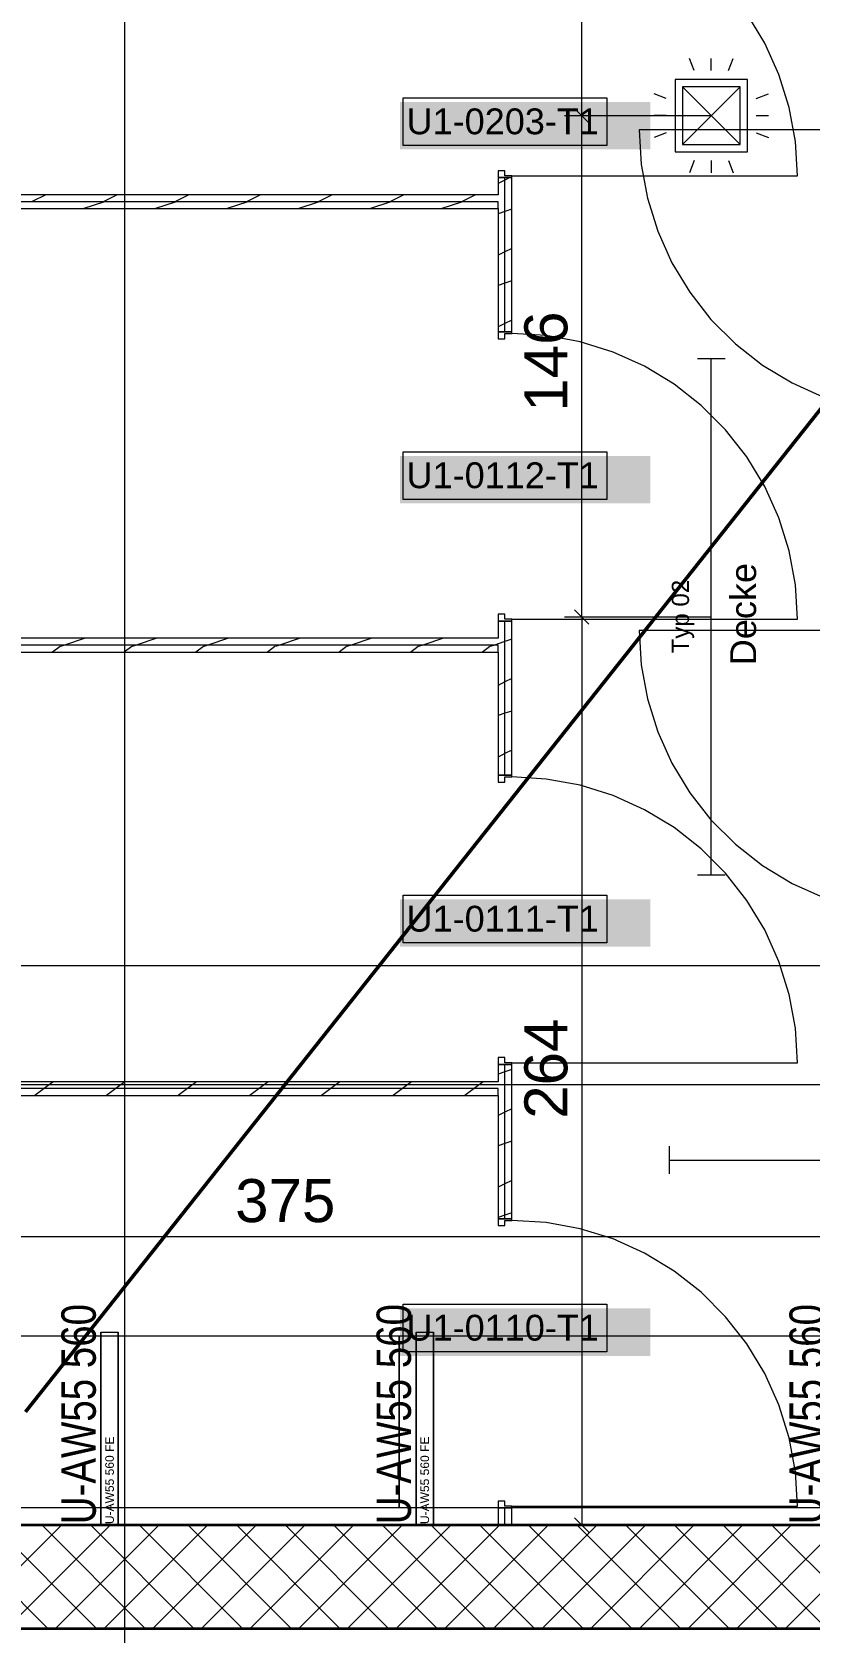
# Model space of a CAD drawing. Extents: x -1132 to 613, y -179 to 712.
# Drawn here: x -318.2 to -273, y 292.6 to 385.6 of the extents above; entities that cross this region are included whole.
import ezdxf
from ezdxf.lldxf.tags import DXFTag

# ---------------------------------------------------------------- set-up
doc = ezdxf.new("R2010")
doc.units = 0
doc.layers.get('0').update_dxf_attribs({"lineweight": 13})
for name, color, linetype, lineweight in [('A-DOOR-____-IDEN', 7, 'Continuous', 5), ('A-DOOR-FRAM-MCUT', 7, 'Continuous', 9), ('A-DOOR-OPNG-OTLN', 7, 'Continuous', 9), ('A-FLOR-____-OVHD', 7, 'Strichpunkt - Fein', 9), ('A-WALL-____-MCUT', 7, 'Continuous', 35), ('A-WALL-____-PATT', 7, 'Continuous', 35), ('A-WALL-FNSH-MCUT', 7, 'Continuous', 35), ('S-GRID-____-OTLN', 7, 'Continuous', 5)]:
    doc.layers.add(name, color=color, linetype=linetype, lineweight=lineweight)
for name, color, linetype, lineweight, true_color in [('EL01_VVV_Mass', 7, 'Continuous', 13, 0xb2b200), ('EL01_WAN_Leuchten', 7, 'Continuous', 13, 0x0080ff), ('EL01_WAN_Leuchtentyp', 7, 'Continuous', 13, 0x0099ff), ('EL01_WAN_Licht', 7, 'Continuous', 13, 0x0080ff), ('EL01_WAN_Trassen', 40, 'Continuous', 13, 0xffbf00), ('EL01_WAN_Trassen Befestigung', 7, 'Continuous', 13, 0xb2b200), ('X_Geometrie', 3, 'Continuous', 50, 0x00ff00)]:
    doc.layers.add(name, color=color, linetype=linetype, lineweight=lineweight, true_color=true_color)
doc.styles.get("Standard").update_dxf_attribs({"font": 'arial.ttf'})
tags = doc.linetypes.add('_Rasterlinie_', pattern=[0.375, 0.2, -0.05, 0.075, -0.05]).pattern_tags.tags
tags[10:11] = [DXFTag(74, 4), DXFTag(75, 0), DXFTag(340, '0'), DXFTag(46, 1.0), DXFTag(50, 0.0), DXFTag(44, 0.0), DXFTag(45, 0.0)]
tags[8:9] = [DXFTag(74, 4), DXFTag(75, 0), DXFTag(340, '0'), DXFTag(46, 1.0), DXFTag(50, 0.0), DXFTag(44, 0.0), DXFTag(45, 0.0)]
tags[6:7] = [DXFTag(74, 4), DXFTag(75, 0), DXFTag(340, '0'), DXFTag(46, 1.0), DXFTag(50, 0.0), DXFTag(44, 0.0), DXFTag(45, 0.0)]
tags[4:5] = [DXFTag(74, 4), DXFTag(75, 0), DXFTag(340, '0'), DXFTag(46, 1.0), DXFTag(50, 0.0), DXFTag(44, 0.0), DXFTag(45, 0.0)]
tags = doc.linetypes.add('Strichpunkt - Fein', pattern=[0.2, 0.1, -0.05, 0, -0.05]).pattern_tags.tags
tags[10:11] = [DXFTag(74, 4), DXFTag(75, 0), DXFTag(340, '0'), DXFTag(46, 1.0), DXFTag(50, 0.0), DXFTag(44, 0.0), DXFTag(45, 0.0)]
tags[8:9] = [DXFTag(74, 4), DXFTag(75, 0), DXFTag(340, '0'), DXFTag(46, 1.0), DXFTag(50, 0.0), DXFTag(44, 0.0), DXFTag(45, 0.0)]
tags[6:7] = [DXFTag(74, 4), DXFTag(75, 0), DXFTag(340, '0'), DXFTag(46, 1.0), DXFTag(50, 0.0), DXFTag(44, 0.0), DXFTag(45, 0.0)]
tags[4:5] = [DXFTag(74, 4), DXFTag(75, 0), DXFTag(340, '0'), DXFTag(46, 1.0), DXFTag(50, 0.0), DXFTag(44, 0.0), DXFTag(45, 0.0)]

# ---------------------------------------------------------------- blocks, each defined once
blk = doc.blocks.new('Referenz-A0UNPDE96I', base_point=(-1115.886, -117.372))
at = {"layer": 'A-DOOR-____-IDEN', "color": 0, "linetype": 'Continuous', "ltscale": 0.13}
for p, q in [((-296.636, 381.795), (-284.796, 381.795)), ((-296.636, 379.015), (-296.636, 381.795)), ((-284.796, 381.795), (-284.796, 379.015)), ((-284.796, 379.015), (-296.636, 379.015)), ((-296.636, 361.235), (-284.796, 361.235)), ((-296.636, 358.455), (-296.636, 361.235)), ((-284.796, 361.235), (-284.796, 358.455)), ((-284.796, 358.455), (-296.636, 358.455)), ((-296.636, 335.475), (-284.796, 335.475)), ((-296.636, 332.695), (-296.636, 335.475)), ((-284.796, 335.475), (-284.796, 332.695)), ((-284.796, 332.695), (-296.636, 332.695)), ((-296.636, 311.715), (-284.796, 311.715)), ((-296.636, 308.935), (-296.636, 311.715)), ((-284.796, 311.715), (-284.796, 308.935)), ((-284.796, 308.935), (-296.636, 308.935))]:
    blk.add_line(p, q, dxfattribs=at)
at = {"layer": 'A-DOOR-____-IDEN', "color": 7, "linetype": 'Continuous', "ltscale": 0.13, "true_color": 0xffffff}
for points in [[(-296.811, 378.792), (-282.272, 378.792), (-296.811, 381.551)], [(-282.272, 378.792), (-296.811, 381.551), (-282.272, 381.551)], [(-296.811, 358.232), (-282.272, 358.232), (-296.811, 360.991)], [(-282.272, 358.232), (-296.811, 360.991), (-282.272, 360.991)], [(-296.811, 332.472), (-282.272, 332.472), (-296.811, 335.231)], [(-282.272, 332.472), (-296.811, 335.231), (-282.272, 335.231)], [(-296.811, 308.712), (-282.272, 308.712), (-296.811, 311.471)], [(-282.272, 308.712), (-296.811, 311.471), (-282.272, 311.471)]]:
    blk.add_solid(points, dxfattribs=at)
at = {"layer": 'A-DOOR-FRAM-MCUT', "color": 0, "linetype": 'Continuous', "ltscale": 0.13}
for p, q in [((-290.715, 377.558), (-291.115, 377.558)), ((-291.115, 377.558), (-291.115, 377.158)), ((-291.115, 377.158), (-290.315, 377.158)), ((-290.715, 377.258), (-290.715, 377.558)), ((-290.315, 377.258), (-290.715, 377.258)), ((-290.315, 377.158), (-290.315, 377.258)), ((-290.315, 368.198), (-291.115, 368.198)), ((-291.115, 368.198), (-291.115, 367.798)), ((-291.115, 367.798), (-290.715, 367.798)), ((-290.715, 367.798), (-290.715, 368.098)), ((-290.715, 368.098), (-290.315, 368.098)), ((-290.315, 368.098), (-290.315, 368.198)), ((-290.715, 351.798), (-291.115, 351.798)), ((-291.115, 351.798), (-291.115, 351.398)), ((-290.715, 351.498), (-290.715, 351.798)), ((-291.115, 351.398), (-290.315, 351.398)), ((-290.315, 351.498), (-290.715, 351.498)), ((-290.315, 351.398), (-290.315, 351.498)), ((-290.315, 342.438), (-291.115, 342.438)), ((-291.115, 342.438), (-291.115, 342.038)), ((-290.715, 342.038), (-290.715, 342.338)), ((-290.715, 342.338), (-290.315, 342.338)), ((-290.315, 342.338), (-290.315, 342.438)), ((-291.115, 342.038), (-290.715, 342.038)), ((-290.715, 326.038), (-291.115, 326.038)), ((-291.115, 326.038), (-291.115, 325.638)), ((-291.115, 325.638), (-290.315, 325.638)), ((-290.715, 325.738), (-290.715, 326.038)), ((-290.315, 325.738), (-290.715, 325.738)), ((-290.315, 325.638), (-290.315, 325.738)), ((-290.315, 316.678), (-291.115, 316.678)), ((-291.115, 316.678), (-291.115, 316.278)), ((-291.115, 316.278), (-290.715, 316.278)), ((-290.715, 316.278), (-290.715, 316.578)), ((-290.715, 316.578), (-290.315, 316.578)), ((-290.315, 316.578), (-290.315, 316.678)), ((-290.715, 300.278), (-291.115, 300.278)), ((-291.115, 300.278), (-291.115, 299.878)), ((-291.115, 299.878), (-290.315, 299.878)), ((-290.715, 299.978), (-290.715, 300.278)), ((-290.315, 299.978), (-290.715, 299.978)), ((-290.315, 299.878), (-290.315, 299.978))]:
    blk.add_line(p, q, dxfattribs=at)
at = {"layer": 'A-DOOR-OPNG-OTLN', "color": 0, "linetype": 'Continuous', "ltscale": 0.13}
for p, q in [((-275.616, 384.973), (-276.653, 386.688)), ((-274.793, 383.145), (-275.616, 384.973)), ((-274.197, 381.231), (-274.793, 383.145)), ((-273.836, 379.259), (-274.197, 381.231)), ((-266.315, 379.928), (-282.915, 379.928)), ((-282.915, 379.928), (-282.794, 377.927)), ((-273.715, 377.258), (-273.836, 379.259)), ((-282.794, 377.927), (-282.432, 375.956)), ((-290.315, 377.258), (-273.715, 377.258)), ((-282.432, 375.956), (-281.836, 374.042)), ((-281.836, 374.042), (-281.013, 372.214)), ((-281.013, 372.214), (-279.976, 370.498)), ((-279.976, 370.498), (-278.74, 368.92)), ((-278.74, 368.92), (-277.322, 367.503)), ((-288.314, 367.977), (-290.315, 368.098)), ((-286.342, 367.616), (-288.314, 367.977)), ((-284.428, 367.02), (-286.342, 367.616)), ((-277.322, 367.503), (-275.745, 366.267)), ((-282.6, 366.197), (-284.428, 367.02)), ((-280.885, 365.16), (-282.6, 366.197)), ((-275.745, 366.267), (-274.029, 365.23)), ((-279.307, 363.924), (-280.885, 365.16)), ((-274.029, 365.23), (-272.201, 364.407)), ((-277.889, 362.506), (-279.307, 363.924)), ((-276.653, 360.928), (-277.889, 362.506)), ((-275.616, 359.213), (-276.653, 360.928)), ((-274.793, 357.385), (-275.616, 359.213)), ((-274.197, 355.471), (-274.793, 357.385)), ((-273.836, 353.499), (-274.197, 355.471)), ((-273.715, 351.498), (-273.836, 353.499)), ((-290.315, 351.498), (-273.715, 351.498)), ((-266.315, 350.853), (-282.915, 350.853)), ((-282.915, 350.853), (-282.794, 348.852)), ((-282.794, 348.852), (-282.432, 346.881)), ((-282.432, 346.881), (-281.836, 344.967)), ((-281.836, 344.967), (-281.013, 343.139)), ((-288.314, 342.217), (-290.315, 342.338)), ((-281.013, 343.139), (-279.976, 341.423)), ((-286.342, 341.856), (-288.314, 342.217)), ((-284.428, 341.26), (-286.342, 341.856)), ((-279.976, 341.423), (-278.74, 339.845)), ((-282.6, 340.437), (-284.428, 341.26)), ((-280.885, 339.4), (-282.6, 340.437)), ((-278.74, 339.845), (-277.322, 338.428)), ((-279.307, 338.164), (-280.885, 339.4)), ((-277.889, 336.746), (-279.307, 338.164)), ((-277.322, 338.428), (-275.745, 337.192)), ((-276.653, 335.168), (-277.889, 336.746)), ((-275.745, 337.192), (-274.029, 336.155)), ((-274.029, 336.155), (-272.201, 335.332)), ((-275.616, 333.453), (-276.653, 335.168)), ((-274.793, 331.625), (-275.616, 333.453)), ((-274.197, 329.711), (-274.793, 331.625)), ((-273.836, 327.739), (-274.197, 329.711)), ((-273.715, 325.738), (-273.836, 327.739)), ((-290.315, 325.738), (-273.715, 325.738)), ((-288.314, 316.457), (-290.315, 316.578)), ((-286.342, 316.096), (-288.314, 316.457)), ((-284.428, 315.5), (-286.342, 316.096)), ((-282.6, 314.677), (-284.428, 315.5)), ((-280.885, 313.64), (-282.6, 314.677)), ((-279.307, 312.404), (-280.885, 313.64)), ((-277.889, 310.986), (-279.307, 312.404)), ((-276.653, 309.408), (-277.889, 310.986)), ((-275.616, 307.693), (-276.653, 309.408)), ((-274.793, 305.865), (-275.616, 307.693)), ((-274.197, 303.951), (-274.793, 305.865)), ((-273.836, 301.979), (-274.197, 303.951)), ((-273.715, 299.978), (-273.836, 301.979)), ((-290.315, 299.978), (-273.715, 299.978))]:
    blk.add_line(p, q, dxfattribs=at)
at = {"layer": 'A-FLOR-____-OVHD', "color": 0, "linetype": 'Strichpunkt - Fein', "ltscale": 0.13}
blk.add_line((-339.915, 324.478), (-167.115, 324.478), dxfattribs=at)
at = {"layer": 'A-WALL-____-MCUT', "color": 0, "linetype": 'Continuous', "lineweight": 9, "ltscale": 0.13}
for p, q in [((-290.715, 368.198), (-290.715, 377.158)), ((-291.115, 375.758), (-341.115, 375.758)), ((-291.115, 375.358), (-291.115, 375.758)), ((-290.715, 342.438), (-290.715, 351.398)), ((-291.115, 349.998), (-341.115, 349.998)), ((-291.115, 349.598), (-291.115, 349.998)), ((-290.715, 316.678), (-290.715, 325.638)), ((-291.115, 324.238), (-341.115, 324.238)), ((-291.115, 323.838), (-291.115, 324.238)), ((-290.715, 298.878), (-290.715, 299.878))]:
    blk.add_line(p, q, dxfattribs=at)
at = {"layer": 'A-WALL-____-MCUT', "color": 0, "linetype": 'Continuous', "ltscale": 0.35}
for p, q in [((-245.665, 298.878), (-341.115, 298.878)), ((-648.315, 292.878), (-245.665, 292.878))]:
    blk.add_line(p, q, dxfattribs=at)
at = {"layer": 'A-WALL-____-PATT', "color": 0, "linetype": 'Continuous', "lineweight": 9, "ltscale": 0.13}
for p, q in [((-290.715, 377.014), (-291.115, 376.814)), ((-290.425, 377.158), (-290.715, 377.014)), ((-317.415, 376.158), (-318.193, 375.769)), ((-314.062, 375.738), (-315.201, 375.358)), ((-313.25, 376.158), (-314.028, 375.769)), ((-309.897, 375.738), (-311.036, 375.358)), ((-309.085, 376.158), (-309.863, 375.769)), ((-305.731, 375.738), (-306.871, 375.358)), ((-304.92, 376.158), (-305.699, 375.769)), ((-301.566, 375.738), (-302.707, 375.358)), ((-300.755, 376.158), (-301.534, 375.769)), ((-297.401, 375.738), (-298.542, 375.358)), ((-296.59, 376.158), (-297.369, 375.769)), ((-293.236, 375.739), (-294.377, 375.358)), ((-292.425, 376.158), (-293.204, 375.769)), ((-290.715, 375.191), (-291.115, 375.058)), ((-290.315, 375.324), (-290.715, 375.191)), ((-290.315, 373.049), (-290.715, 372.849)), ((-290.715, 372.849), (-291.115, 372.649)), ((-290.315, 371.159), (-290.715, 371.026)), ((-290.715, 371.026), (-291.115, 370.893)), ((-290.715, 368.684), (-291.115, 368.484)), ((-290.315, 368.884), (-290.715, 368.684)), ((-316.581, 349.92), (-317.01, 349.598)), ((-316.316, 349.998), (-316.559, 349.917)), ((-315.116, 350.398), (-316.316, 349.998)), ((-312.416, 349.92), (-312.845, 349.598)), ((-312.151, 349.998), (-312.394, 349.917)), ((-310.951, 350.398), (-312.151, 349.998)), ((-308.25, 349.92), (-308.68, 349.598)), ((-307.986, 349.998), (-308.229, 349.917)), ((-306.786, 350.398), (-307.986, 349.998)), ((-304.085, 349.92), (-304.515, 349.598)), ((-303.822, 349.998), (-304.064, 349.917)), ((-302.622, 350.398), (-303.822, 349.998)), ((-299.92, 349.921), (-300.35, 349.598)), ((-299.657, 349.998), (-299.899, 349.918)), ((-298.457, 350.398), (-299.657, 349.998)), ((-295.754, 349.921), (-296.185, 349.598)), ((-295.492, 349.998), (-295.734, 349.918)), ((-294.292, 350.398), (-295.492, 349.998)), ((-291.589, 349.921), (-292.02, 349.598)), ((-291.328, 349.998), (-291.569, 349.918)), ((-291.115, 350.069), (-291.328, 349.998)), ((-290.715, 350.203), (-291.115, 350.069)), ((-290.315, 350.336), (-290.715, 350.203)), ((-290.715, 347.859), (-291.115, 347.659)), ((-290.315, 348.059), (-290.715, 347.859)), ((-290.715, 346.038), (-291.115, 345.904)), ((-290.315, 346.171), (-290.715, 346.038)), ((-290.715, 343.694), (-291.115, 343.494)), ((-290.315, 343.894), (-290.715, 343.694)), ((-316.97, 324.638), (-317.503, 324.238)), ((-312.805, 324.638), (-313.338, 324.238)), ((-308.64, 324.638), (-309.173, 324.238)), ((-304.475, 324.638), (-305.008, 324.238)), ((-300.31, 324.638), (-300.843, 324.238)), ((-296.145, 324.638), (-296.678, 324.238)), ((-291.98, 324.638), (-292.513, 324.238)), ((-290.715, 325.214), (-291.115, 325.081)), ((-290.315, 325.348), (-290.715, 325.214)), ((-317.503, 324.238), (-318.036, 323.838)), ((-313.338, 324.238), (-313.871, 323.838)), ((-309.173, 324.238), (-309.706, 323.838)), ((-305.008, 324.238), (-305.541, 323.838)), ((-300.843, 324.238), (-301.376, 323.838)), ((-296.678, 324.238), (-297.211, 323.838)), ((-292.513, 324.238), (-293.046, 323.838)), ((-290.715, 322.87), (-291.115, 322.67)), ((-290.315, 323.07), (-290.715, 322.87)), ((-290.715, 321.049), (-291.115, 320.916)), ((-290.315, 321.183), (-290.715, 321.049)), ((-290.715, 318.705), (-291.115, 318.505)), ((-290.315, 318.905), (-290.715, 318.705)), ((-290.715, 316.885), (-291.115, 316.751)), ((-290.315, 317.018), (-290.715, 316.885)), ((-317.282, 292.878), (-323.282, 298.878)), ((-322.497, 292.878), (-316.497, 298.878)), ((-314.454, 292.878), (-320.454, 298.878)), ((-319.669, 292.878), (-313.669, 298.878)), ((-311.625, 292.878), (-317.625, 298.878)), ((-316.841, 292.878), (-310.841, 298.878)), ((-308.797, 292.878), (-314.797, 298.878)), ((-314.012, 292.878), (-308.012, 298.878)), ((-305.969, 292.878), (-311.969, 298.878)), ((-311.184, 292.878), (-305.184, 298.878)), ((-303.14, 292.878), (-309.14, 298.878)), ((-308.355, 292.878), (-302.355, 298.878)), ((-300.312, 292.878), (-306.312, 298.878)), ((-305.527, 292.878), (-299.527, 298.878)), ((-297.483, 292.878), (-303.483, 298.878)), ((-302.698, 292.878), (-296.698, 298.878)), ((-294.655, 292.878), (-300.655, 298.878)), ((-299.87, 292.878), (-293.87, 298.878)), ((-291.827, 292.878), (-297.827, 298.878)), ((-297.042, 292.878), (-291.042, 298.878)), ((-288.998, 292.878), (-294.998, 298.878)), ((-294.213, 292.878), (-288.213, 298.878)), ((-286.17, 292.878), (-292.17, 298.878)), ((-291.385, 292.878), (-285.385, 298.878)), ((-283.341, 292.878), (-289.341, 298.878)), ((-288.556, 292.878), (-282.556, 298.878)), ((-280.513, 292.878), (-286.513, 298.878)), ((-285.728, 292.878), (-279.728, 298.878)), ((-277.684, 292.878), (-283.684, 298.878)), ((-282.899, 292.878), (-276.899, 298.878)), ((-274.856, 292.878), (-280.856, 298.878)), ((-280.071, 292.878), (-274.071, 298.878)), ((-272.028, 292.878), (-278.028, 298.878)), ((-277.243, 292.878), (-271.243, 298.878)), ((-269.199, 292.878), (-275.199, 298.878)), ((-274.414, 292.878), (-268.414, 298.878))]:
    blk.add_line(p, q, dxfattribs=at)
at = {"layer": 'A-WALL-FNSH-MCUT', "color": 0, "linetype": 'Continuous', "lineweight": 9, "ltscale": 0.13}
for p, q in [((-291.115, 377.158), (-291.115, 376.158)), ((-290.315, 377.158), (-291.115, 377.158)), ((-290.315, 368.198), (-290.315, 377.158)), ((-291.115, 376.158), (-341.115, 376.158)), ((-341.115, 375.358), (-291.115, 375.358)), ((-291.115, 375.358), (-291.115, 368.198)), ((-291.115, 368.198), (-290.315, 368.198)), ((-291.115, 351.398), (-291.115, 350.398)), ((-290.315, 351.398), (-291.115, 351.398)), ((-290.315, 342.438), (-290.315, 351.398)), ((-291.115, 350.398), (-341.115, 350.398)), ((-341.115, 349.598), (-291.115, 349.598)), ((-291.115, 349.598), (-291.115, 342.438)), ((-291.115, 342.438), (-290.315, 342.438)), ((-291.115, 325.638), (-291.115, 324.638)), ((-290.315, 325.638), (-291.115, 325.638)), ((-290.315, 316.678), (-290.315, 325.638)), ((-291.115, 324.638), (-341.115, 324.638)), ((-341.115, 323.838), (-291.115, 323.838)), ((-291.115, 323.838), (-291.115, 316.678)), ((-291.115, 316.678), (-290.315, 316.678)), ((-291.115, 299.878), (-291.115, 298.878)), ((-290.315, 299.878), (-291.115, 299.878)), ((-290.315, 298.878), (-290.315, 299.878))]:
    blk.add_line(p, q, dxfattribs=at)
at = {"layer": 'S-GRID-____-OTLN', "color": 0, "linetype": '_Rasterlinie_', "ltscale": 0.13}
for p, q in [((-312.815, -113.603), (-312.815, 631.478)), ((-1107.612, 331.378), (119.376, 331.378))]:
    blk.add_line(p, q, dxfattribs=at)
at = {"layer": 'X_Geometrie', "color": 0, "linetype": 'Continuous', "ltscale": 0.5}
blk.add_line((-318.594, 305.45), (-130.838, 542.131), dxfattribs=at)
at = {"layer": 'A-DOOR-____-IDEN', "color": 0, "linetype": 'Continuous', "ltscale": 0.13, "char_height": 1.5, "attachment_point": 1}
for s, insert in [('{\\fArial;U1-0203-T1}', (-296.436, 381.176)), ('{\\fArial;U1-0112-T1}', (-296.436, 360.616)), ('{\\fArial;U1-0111-T1}', (-296.436, 334.856)), ('{\\fArial;U1-0110-T1}', (-296.436, 311.096))]:
    blk.add_mtext(s, dxfattribs=dict(at, insert=insert))
blk = doc.blocks.new('IfcObject-A0UNPDMN6I', base_point=(-298.179, 298.882))
at = {"layer": 'EL01_WAN_Trassen', "linetype": 'ByBlock', "lineweight": -2, "ltscale": 0.13}
for p, q in [((-295.879, 310.082), (-294.879, 310.082)), ((-295.879, 310.082), (-294.879, 310.082)), ((-295.879, 298.882), (-295.879, 310.082)), ((-295.879, 310.082), (-295.879, 310.082)), ((-295.879, 310.082), (-295.879, 298.882)), ((-294.879, 298.882), (-294.879, 310.082)), ((-294.879, 310.082), (-294.879, 310.082)), ((-294.879, 310.082), (-294.879, 298.882)), ((-295.879, 298.882), (-294.879, 298.882)), ((-295.879, 298.882), (-294.879, 298.882)), ((-295.879, 298.882), (-295.879, 298.882)), ((-294.879, 298.882), (-294.879, 298.882))]:
    blk.add_line(p, q, dxfattribs=at)
at = {"layer": 'EL01_WAN_Trassen', "lineweight": -2, "attachment_point": 1, "rotation": 90}
for s, insert, char_height in [('{\\W0.8;\\fArial;U-AW55 560}', (-298.179, 298.928), 2), ('{\\fArial;U-AW55 560 FE}', (-295.629, 298.937), 0.5)]:
    blk.add_mtext(s, dxfattribs=dict(at, insert=insert, char_height=char_height))
blk = doc.blocks.new('IfcObject-A0UNPDPH6I', base_point=(-274.179, 298.882))
at = {"layer": 'EL01_WAN_Trassen', "linetype": 'ByBlock', "lineweight": -2, "ltscale": 0.13}
for p, q in [((-271.879, 310.082), (-270.879, 310.082)), ((-271.879, 310.082), (-270.879, 310.082)), ((-271.879, 298.882), (-271.879, 310.082)), ((-271.879, 310.082), (-271.879, 310.082)), ((-271.879, 310.082), (-271.879, 298.882)), ((-270.879, 298.882), (-270.879, 310.082)), ((-270.879, 310.082), (-270.879, 310.082)), ((-270.879, 310.082), (-270.879, 298.882)), ((-271.879, 298.882), (-270.879, 298.882)), ((-271.879, 298.882), (-270.879, 298.882)), ((-271.879, 298.882), (-271.879, 298.882)), ((-270.879, 298.882), (-270.879, 298.882))]:
    blk.add_line(p, q, dxfattribs=at)
at = {"layer": 'EL01_WAN_Trassen', "lineweight": -2, "attachment_point": 1, "rotation": 90}
for s, insert, char_height in [('{\\W0.8;\\fArial;U-AW55 560}', (-274.179, 298.928), 2), ('{\\fArial;U-AW55 560 FE}', (-271.629, 298.937), 0.5)]:
    blk.add_mtext(s, dxfattribs=dict(at, insert=insert, char_height=char_height))
blk = doc.blocks.new('IfcObject-A0UNPDRT6I', base_point=(-316.502, 298.882))
at = {"layer": 'EL01_WAN_Trassen', "linetype": 'ByBlock', "lineweight": -2, "ltscale": 0.13}
for p, q in [((-314.202, 310.082), (-313.202, 310.082)), ((-314.202, 310.082), (-313.202, 310.082)), ((-314.202, 298.882), (-314.202, 310.082)), ((-314.202, 310.082), (-314.202, 310.082)), ((-314.202, 310.082), (-314.202, 298.882)), ((-313.202, 298.882), (-313.202, 310.082)), ((-313.202, 310.082), (-313.202, 310.082)), ((-313.202, 310.082), (-313.202, 298.882)), ((-314.202, 298.882), (-313.202, 298.882)), ((-314.202, 298.882), (-313.202, 298.882)), ((-314.202, 298.882), (-314.202, 298.882)), ((-313.202, 298.882), (-313.202, 298.882))]:
    blk.add_line(p, q, dxfattribs=at)
at = {"layer": 'EL01_WAN_Trassen', "lineweight": -2, "attachment_point": 1, "rotation": 90}
for s, insert, char_height in [('{\\W0.8;\\fArial;U-AW55 560}', (-316.502, 298.928), 2), ('{\\fArial;U-AW55 560 FE}', (-313.952, 298.937), 0.5)]:
    blk.add_mtext(s, dxfattribs=dict(at, insert=insert, char_height=char_height))
blk = doc.blocks.new('Kabelkanal-A0UNPDSX6I', base_point=(-296.873, 299.878))
at = {"color": 0, "linetype": 'ByBlock', "lineweight": -2, "ltscale": 0.13}
for p, q in [((-296.873, 299.878), (-296.873, 309.878)), ((-296.873, 309.878), (-236.873, 309.878)), ((-236.873, 309.878), (-236.873, 299.878)), ((-236.873, 299.878), (-296.873, 299.878))]:
    blk.add_line(p, q, dxfattribs=at)
blk = doc.blocks.new('Kabelkanal-A0UNPDTD6I', base_point=(-333.996, 299.878))
at = {"color": 0, "linetype": 'ByBlock', "lineweight": -2, "ltscale": 0.13}
for p, q in [((-333.996, 299.878), (-333.996, 309.878)), ((-333.996, 309.878), (-296.873, 309.878)), ((-296.873, 309.878), (-296.873, 299.878)), ((-296.873, 299.878), (-333.996, 299.878))]:
    blk.add_line(p, q, dxfattribs=at)
blk = doc.blocks.new('LED-Langfeldleuchte 37W-A0UNPDV16I', base_point=(-281.15, 319.283))
at = {"color": 0, "lineweight": -2}
for p, q in [((-281.15, 319.283), (-281.15, 320.883)), ((-251.15, 319.283), (-251.15, 320.883)), ((-281.15, 320.083), (-251.15, 320.083))]:
    blk.add_line(p, q, dxfattribs=at)
blk = doc.blocks.new('Maß-A0UNPEAP6I', base_point=(-289.588, 351.225))
at = {"color": 0, "lineweight": -2}
for p, q in [((-287.254, 380.759), (-278.723, 380.759)), ((-286.668, 381.172), (-285.841, 380.345)), ((-286.254, 351.639), (-286.254, 380.759)), ((-287.254, 351.639), (-278.723, 351.639)), ((-286.668, 352.052), (-285.841, 351.225))]:
    blk.add_line(p, q, dxfattribs=at)
at = {"color": 0, "lineweight": -2, "insert": (-289.588, 363.557), "char_height": 2.5, "attachment_point": 1, "rotation": 90}
blk.add_mtext('{\\fArial;146}', dxfattribs=at)
blk = doc.blocks.new('Maß-A0UNPEBR6I', base_point=(-341.526, 298.878))
at = {"color": 0, "lineweight": -2}
for p, q in [((-266.15, 314.647), (-266.15, 320.083)), ((-341.113, 316.647), (-341.113, 298.878)), ((-340.699, 316.061), (-341.526, 315.233)), ((-341.113, 315.647), (-266.15, 315.647)), ((-265.736, 316.061), (-266.564, 315.233))]:
    blk.add_line(p, q, dxfattribs=at)
at = {"color": 0, "lineweight": -2, "insert": (-306.4, 318.98), "char_height": 2.5, "attachment_point": 1}
blk.add_mtext('{\\fArial;375}', dxfattribs=at)
blk = doc.blocks.new('Bewegungsmelder UP-A0UNPEGF6I', base_point=(-282.045, 377.436))
at = {"color": 0, "lineweight": -2}
for p, q in [((-279.726, 383.373), (-279.998, 384.081)), ((-278.723, 383.373), (-278.723, 384.081)), ((-277.719, 383.373), (-277.447, 384.081)), ((-280.823, 382.859), (-280.823, 378.659)), ((-276.623, 382.859), (-280.823, 382.859)), ((-280.403, 382.439), (-280.403, 379.079)), ((-277.043, 382.439), (-280.403, 382.439)), ((-277.043, 379.079), (-280.403, 382.439)), ((-280.403, 379.079), (-277.043, 382.439)), ((-277.043, 379.079), (-277.043, 382.439)), ((-276.623, 378.659), (-276.623, 382.859)), ((-281.337, 381.763), (-282.045, 382.034)), ((-276.108, 381.763), (-275.4, 382.034)), ((-281.337, 380.759), (-282.045, 380.759)), ((-276.108, 380.759), (-275.4, 380.759)), ((-281.337, 379.755), (-282.045, 379.483)), ((-276.108, 379.755), (-275.4, 379.483)), ((-280.823, 378.659), (-276.623, 378.659)), ((-280.403, 379.079), (-277.043, 379.079)), ((-279.726, 378.144), (-279.998, 377.436)), ((-278.723, 378.144), (-278.723, 377.436)), ((-277.719, 378.144), (-277.447, 377.436))]:
    blk.add_line(p, q, dxfattribs=at)
blk = doc.blocks.new('Maß-A0UNPFMZ6I', base_point=(-289.588, 380.345))
at = {"color": 0, "lineweight": -2}
for p, q in [((-286.668, 410.292), (-285.841, 409.465)), ((-287.254, 409.879), (-278.723, 409.879)), ((-286.254, 380.759), (-286.254, 409.879)), ((-287.254, 380.759), (-278.723, 380.759)), ((-286.668, 381.172), (-285.841, 380.345))]:
    blk.add_line(p, q, dxfattribs=at)
at = {"color": 0, "lineweight": -2, "insert": (-289.588, 392.677), "char_height": 2.5, "attachment_point": 1, "rotation": 90}
blk.add_mtext('{\\fArial;146}', dxfattribs=at)
blk = doc.blocks.new('Maß-A0UNPFVJ6I', base_point=(-341.113, 298.465))
at = {"color": 0, "lineweight": -2}
for p, q in [((-287.254, 351.639), (-278.723, 351.639)), ((-285.841, 351.225), (-286.668, 352.052)), ((-286.254, 351.639), (-286.254, 298.878)), ((-285.254, 298.878), (-341.113, 298.878)), ((-285.841, 298.465), (-286.668, 299.292))]:
    blk.add_line(p, q, dxfattribs=at)
at = {"color": 0, "lineweight": -2, "insert": (-289.588, 322.48), "char_height": 2.5, "attachment_point": 1, "rotation": 90}
blk.add_mtext('{\\fArial;264}', dxfattribs=at)
blk = doc.blocks.new('LED-Langfeldleuchte 20W-A0UNPGA36I', base_point=(-279.523, 336.639))
at = {"color": 0, "lineweight": -2}
for p, q in [((-277.923, 366.639), (-279.523, 366.639)), ((-278.723, 336.639), (-278.723, 366.639)), ((-277.923, 336.639), (-279.523, 336.639))]:
    blk.add_line(p, q, dxfattribs=at)
blk = doc.blocks.new('Bemerkung 1-A0UNPGA56I', base_point=(-281.017, 349.521))
at = {"color": 0, "lineweight": -2, "insert": (-281.017, 349.521), "char_height": 1, "attachment_point": 1, "rotation": 90}
blk.add_mtext('{\\fArial;Typ 02}', dxfattribs=at)
blk = doc.blocks.new('Absolute Höhe-A0UNPGA76I', base_point=(-277.62, 348.831))
at = {"color": 0, "lineweight": -2, "insert": (-277.62, 348.831), "char_height": 1.5, "attachment_point": 1, "rotation": 90}
blk.add_mtext('{\\fArial;Decke}', dxfattribs=at)

msp = doc.modelspace()

# ---------------------------------------------------------------- block references
at = {"color": 9, "lineweight": 25, "ltscale": 0.25, "true_color": 0xc0c0c0}
msp.add_blockref('Referenz-A0UNPDE96I', (-1115.886, -117.372), dxfattribs=at)
at = {"layer": 'EL01_VVV_Mass', "linetype": 'Continuous', "ltscale": 0.13}
for name, p in [('Maß-A0UNPFMZ6I', (-289.588, 380.345)), ('Maß-A0UNPEAP6I', (-289.588, 351.225)), ('Maß-A0UNPFVJ6I', (-341.113, 298.465)), ('Maß-A0UNPEBR6I', (-341.526, 298.878))]:
    msp.add_blockref(name, p, dxfattribs=at)
at = {"layer": 'EL01_WAN_Leuchten', "ltscale": 0.13}
for name, p in [('LED-Langfeldleuchte 20W-A0UNPGA36I', (-279.523, 336.639)), ('Absolute Höhe-A0UNPGA76I', (-277.62, 348.831)), ('LED-Langfeldleuchte 37W-A0UNPDV16I', (-281.15, 319.283))]:
    msp.add_blockref(name, p, dxfattribs=at)
at = {"layer": 'EL01_WAN_Leuchtentyp', "ltscale": 0.13}
msp.add_blockref('Bemerkung 1-A0UNPGA56I', (-281.017, 349.521), dxfattribs=at)
at = {"layer": 'EL01_WAN_Licht', "linetype": 'Continuous', "ltscale": 0.13}
msp.add_blockref('Bewegungsmelder UP-A0UNPEGF6I', (-282.045, 377.436), dxfattribs=at)
at = {"layer": 'EL01_WAN_Trassen', "ltscale": 0.13}
for name, p in [('Kabelkanal-A0UNPDTD6I', (-333.996, 299.878)), ('Kabelkanal-A0UNPDSX6I', (-296.873, 299.878))]:
    msp.add_blockref(name, p, dxfattribs=at)
at = {"layer": 'EL01_WAN_Trassen Befestigung', "ltscale": 0.13}
for name, p in [('IfcObject-A0UNPDRT6I', (-316.502, 298.882)), ('IfcObject-A0UNPDMN6I', (-298.179, 298.882)), ('IfcObject-A0UNPDPH6I', (-274.179, 298.882))]:
    msp.add_blockref(name, p, dxfattribs=at)

doc.saveas('drawing.dxf')
